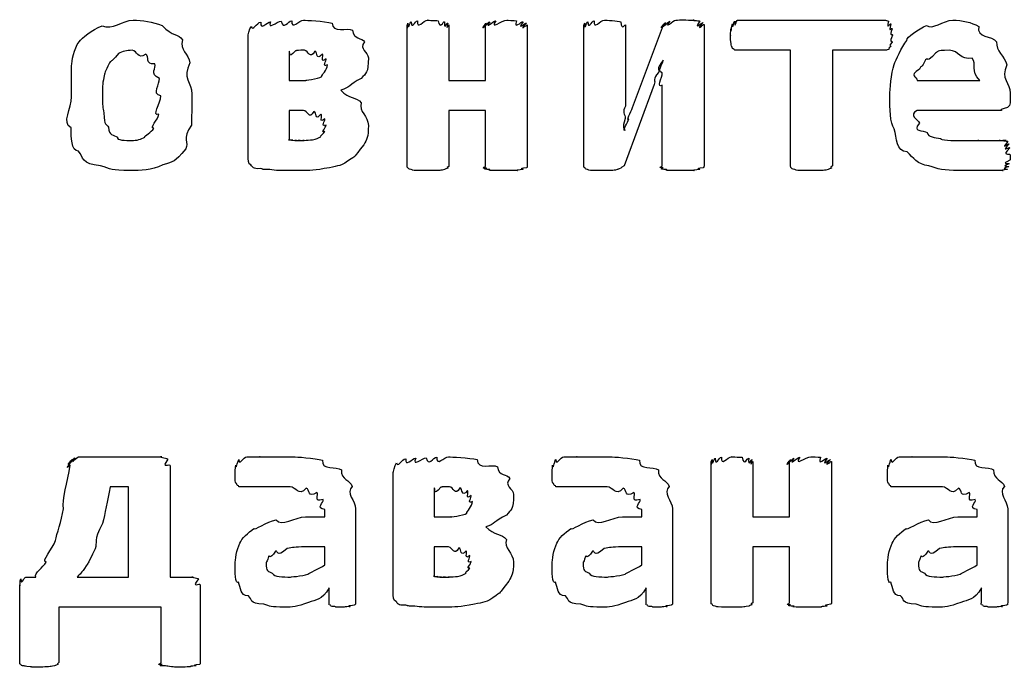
# Model space of a CAD drawing. Header units: millimetres. Extents: x 25 to 190, y 204 to 253.
# Drawn here: x 132.48 to 144.09, y 229.16 to 236.75 of the extents above; entities that cross this region are included whole.
import ezdxf

# ---------------------------------------------------------------- set-up
doc = ezdxf.new("R2010")
doc.units = ezdxf.units.MM
doc.layers.get('0').update_dxf_attribs({"linetype": 'CONTINUOUS'})

msp = doc.modelspace()

# ---------------------------------------------------------------- linework, layer by layer
at = {"color": 0}
for p, q in [((137.018, 235.041), (137.018, 236.694)), ((137.509, 236.694), (137.509, 236.044)), ((137.939, 236.044), (137.939, 236.694)), ((138.429, 236.694), (138.429, 235.041)), ((139.091, 235.041), (139.091, 236.694)), ((139.581, 236.694), (139.581, 235.741)), ((139.664, 235.724), (140.028, 236.694)), ((140.502, 236.7), (140.502, 235.041)), ((140.895, 236.75), (142.631, 236.75)), ((135.154, 235.168), (135.154, 236.568)), ((142.714, 236.573), (142.714, 236.573)), ((135.634, 236.386), (135.634, 236.044)), ((141.518, 236.397), (140.889, 236.397)), ((141.518, 235.041), (141.518, 236.397)), ((142.637, 236.397), (142.008, 236.397)), ((142.008, 236.397), (142.008, 235.041)), ((136.085, 236.226), (136.085, 236.226)), ((135.634, 236.044), (135.832, 236.044)), ((137.509, 236.044), (137.939, 236.044)), ((139.918, 235.995), (139.565, 235.041)), ((140.012, 235.041), (140.012, 235.989)), ((143.002, 236.044), (143.735, 236.044)), ((134.13, 235.862), (134.13, 235.862)), ((134.494, 235.884), (134.494, 235.884)), ((144.093, 235.895), (144.093, 235.835)), ((135.804, 235.692), (135.634, 235.692)), ((135.634, 235.692), (135.634, 235.35)), ((137.939, 235.692), (137.509, 235.692)), ((137.509, 235.692), (137.509, 235.035)), ((137.939, 235.035), (137.939, 235.692)), ((143.988, 235.692), (143.002, 235.692)), ((136.069, 235.52), (136.069, 235.52)), ((136.565, 235.515), (136.565, 235.515)), ((133.165, 231.626), (134.141, 231.626)), ((140.585, 229.917), (140.585, 231.571)), ((141.075, 231.571), (141.075, 230.921)), ((141.505, 230.921), (141.505, 231.571)), ((141.996, 231.571), (141.996, 229.917)), ((134.24, 231.521), (134.24, 230.215)), ((136.856, 230.044), (136.856, 231.444)), ((133.75, 231.273), (133.535, 231.273)), ((133.75, 230.215), (133.75, 231.273)), ((137.335, 231.262), (137.335, 230.921)), ((137.787, 231.103), (137.787, 231.103)), ((136.055, 230.921), (136.055, 231.009)), ((136.414, 231.014), (136.414, 229.917)), ((139.773, 230.921), (139.773, 231.009)), ((140.131, 231.014), (140.131, 229.917)), ((143.706, 230.921), (143.706, 231.009)), ((144.064, 231.014), (144.064, 229.917)), ((135.829, 230.921), (136.055, 230.921)), ((137.335, 230.921), (137.534, 230.921)), ((139.547, 230.921), (139.773, 230.921)), ((141.075, 230.921), (141.505, 230.921)), ((143.48, 230.921), (143.706, 230.921)), ((136.055, 230.568), (135.818, 230.568)), ((136.055, 230.358), (136.055, 230.568)), ((137.506, 230.568), (137.335, 230.568)), ((137.335, 230.568), (137.335, 230.226)), ((139.773, 230.568), (139.536, 230.568)), ((139.773, 230.358), (139.773, 230.568)), ((141.505, 230.568), (141.075, 230.568)), ((141.075, 230.568), (141.075, 229.912)), ((141.505, 229.912), (141.505, 230.568)), ((143.706, 230.568), (143.469, 230.568)), ((143.706, 230.358), (143.706, 230.568)), ((137.771, 230.397), (137.771, 230.397)), ((138.267, 230.391), (138.267, 230.391)), ((132.548, 230.215), (132.664, 230.215)), ((133.149, 230.215), (133.75, 230.215)), ((134.24, 230.215), (134.51, 230.215)), ((132.476, 229.217), (132.476, 230.122)), ((134.593, 230.122), (134.593, 229.217)), ((136.105, 229.917), (136.105, 230.088)), ((139.823, 229.917), (139.823, 230.088)), ((143.756, 229.917), (143.756, 230.088)), ((134.136, 229.862), (132.934, 229.862)), ((132.934, 229.862), (132.934, 229.212)), ((134.136, 229.212), (134.136, 229.862))]:
    msp.add_line(p, q, dxfattribs=at)
for points in [[(140.171, 236.75), (140.189, 236.752), (140.232, 236.755), (140.276, 236.755)], [(140.276, 236.755), (140.277, 236.752), (140.356, 236.752), (140.386, 236.75)], [(133.171, 236.496), (133.204, 236.543), (133.322, 236.639), (133.441, 236.684)], [(133.441, 236.684), (133.56, 236.631), (133.683, 236.75), (133.805, 236.75)], [(133.805, 236.75), (133.912, 236.75), (134.032, 236.729), (134.147, 236.689)], [(134.147, 236.689), (134.262, 236.554), (134.342, 236.595), (134.384, 236.518)], [(135.154, 236.568), (135.154, 236.558), (135.166, 236.652), (135.193, 236.678)], [(135.193, 236.678), (135.205, 236.613), (135.254, 236.723), (135.303, 236.728)], [(135.303, 236.728), (135.289, 236.62), (135.377, 236.733), (135.418, 236.733)], [(135.418, 236.733), (135.37, 236.624), (135.498, 236.739), (135.54, 236.739)], [(135.54, 236.739), (135.569, 236.629), (135.622, 236.744), (135.666, 236.744)], [(135.666, 236.744), (135.657, 236.631), (135.756, 236.75), (135.804, 236.75)], [(135.804, 236.75), (135.833, 236.75), (136.044, 236.739), (136.14, 236.717)], [(136.14, 236.717), (136.142, 236.591), (136.314, 236.67), (136.378, 236.634)], [(137.018, 236.694), (137.018, 236.602), (137.021, 236.708), (137.029, 236.717)], [(137.029, 236.717), (137.032, 236.618), (137.049, 236.729), (137.068, 236.733)], [(137.068, 236.733), (137.069, 236.629), (137.109, 236.744), (137.14, 236.744)], [(137.14, 236.744), (137.131, 236.631), (137.213, 236.75), (137.261, 236.75)], [(137.261, 236.75), (137.231, 236.75), (137.352, 236.747), (137.382, 236.744)], [(137.382, 236.744), (137.411, 236.629), (137.44, 236.74), (137.459, 236.733)], [(137.459, 236.733), (137.448, 236.618), (137.489, 236.723), (137.498, 236.717)], [(137.498, 236.717), (137.462, 236.606), (137.509, 236.706), (137.509, 236.694)], [(137.939, 236.694), (137.867, 236.606), (137.942, 236.712), (137.95, 236.717)], [(137.95, 236.717), (137.881, 236.618), (137.969, 236.729), (137.988, 236.733)], [(137.988, 236.733), (137.918, 236.629), (138.03, 236.744), (138.06, 236.744)], [(138.06, 236.744), (137.98, 236.631), (138.135, 236.75), (138.187, 236.75)], [(138.187, 236.75), (138.198, 236.75), (138.272, 236.747), (138.303, 236.744)], [(138.303, 236.744), (138.26, 236.629), (138.361, 236.74), (138.38, 236.733)], [(138.38, 236.733), (138.297, 236.618), (138.41, 236.723), (138.418, 236.717)], [(138.418, 236.717), (138.311, 236.602), (138.429, 236.702), (138.429, 236.694)], [(139.091, 236.694), (139.091, 236.602), (139.094, 236.708), (139.102, 236.717)], [(139.102, 236.717), (139.105, 236.618), (139.121, 236.729), (139.14, 236.733)], [(139.14, 236.733), (139.142, 236.629), (139.182, 236.744), (139.212, 236.744)], [(139.212, 236.744), (139.204, 236.631), (139.285, 236.75), (139.333, 236.75)], [(139.333, 236.75), (139.347, 236.75), (139.493, 236.744), (139.526, 236.733)], [(139.526, 236.733), (139.535, 236.613), (139.581, 236.712), (139.581, 236.694)], [(140.028, 236.694), (139.954, 236.606), (140.039, 236.714), (140.05, 236.722)], [(140.05, 236.722), (139.98, 236.62), (140.08, 236.735), (140.1, 236.739)], [(140.1, 236.739), (140.02, 236.631), (140.145, 236.75), (140.171, 236.75)], [(140.386, 236.75), (140.337, 236.75), (140.437, 236.746), (140.452, 236.739)], [(140.452, 236.739), (140.37, 236.62), (140.483, 236.729), (140.491, 236.722)], [(140.491, 236.722), (140.384, 236.606), (140.502, 236.707), (140.502, 236.7)], [(140.812, 236.573), (140.812, 236.543), (140.813, 236.629), (140.818, 236.65)], [(140.818, 236.65), (140.819, 236.587), (140.826, 236.691), (140.834, 236.706)], [(140.834, 236.706), (140.834, 236.618), (140.851, 236.73), (140.862, 236.739)], [(140.862, 236.739), (140.856, 236.631), (140.884, 236.75), (140.895, 236.75)], [(142.631, 236.75), (142.623, 236.75), (142.653, 236.746), (142.664, 236.739)], [(142.664, 236.739), (142.645, 236.618), (142.683, 236.72), (142.692, 236.706)], [(142.692, 236.706), (142.66, 236.587), (142.704, 236.673), (142.708, 236.65)], [(142.708, 236.65), (142.667, 236.543), (142.714, 236.602), (142.714, 236.573)], [(142.881, 236.513), (142.876, 236.551), (143.02, 236.648), (143.112, 236.689)], [(143.112, 236.689), (143.178, 236.631), (143.306, 236.75), (143.421, 236.75)], [(143.421, 236.75), (143.527, 236.75), (143.638, 236.725), (143.724, 236.678)], [(143.724, 236.678), (143.696, 236.54), (143.878, 236.573), (143.933, 236.496)], [(136.378, 236.634), (136.388, 236.518), (136.49, 236.551), (136.521, 236.496)], [(140.818, 236.496), (140.812, 236.485), (140.812, 236.543), (140.812, 236.573)], [(142.714, 236.573), (142.667, 236.481), (142.711, 236.513), (142.708, 236.491)], [(133.083, 236.215), (133.083, 236.267), (133.112, 236.419), (133.171, 236.496)], [(134.384, 236.518), (134.346, 236.404), (134.457, 236.354), (134.472, 236.248)], [(136.521, 236.496), (136.446, 236.408), (136.565, 236.378), (136.565, 236.309)], [(140.829, 236.441), (140.819, 236.441), (140.82, 236.474), (140.818, 236.496)], [(140.856, 236.408), (140.83, 236.411), (140.836, 236.426), (140.829, 236.441)], [(140.889, 236.397), (140.852, 236.397), (140.867, 236.4), (140.856, 236.408)], [(142.67, 236.408), (142.627, 236.397), (142.647, 236.397), (142.637, 236.397)], [(142.692, 236.441), (142.649, 236.411), (142.681, 236.415), (142.67, 236.408)], [(142.708, 236.491), (142.66, 236.441), (142.699, 236.455), (142.692, 236.441)], [(142.732, 236.232), (142.751, 236.279), (142.817, 236.436), (142.881, 236.513)], [(143.933, 236.496), (143.924, 236.386), (144.029, 236.328), (144.055, 236.226)], [(133.634, 236.358), (133.526, 236.227), (133.558, 236.295), (133.529, 236.248)], [(133.794, 236.397), (133.729, 236.397), (133.678, 236.383), (133.634, 236.358)], [(133.954, 236.353), (133.854, 236.279), (133.856, 236.397), (133.794, 236.397)], [(134.058, 236.237), (133.943, 236.223), (133.998, 236.327), (133.954, 236.353)], [(135.71, 236.391), (135.613, 236.276), (135.655, 236.389), (135.634, 236.386)], [(135.815, 236.397), (135.675, 236.397), (135.744, 236.394), (135.71, 236.391)], [(135.937, 236.386), (135.877, 236.279), (135.862, 236.397), (135.815, 236.397)], [(136.025, 236.353), (135.948, 236.265), (135.973, 236.378), (135.937, 236.386)], [(136.069, 236.298), (135.992, 236.234), (136.047, 236.338), (136.025, 236.353)], [(136.085, 236.226), (136.01, 236.19), (136.08, 236.276), (136.069, 236.298)], [(136.565, 236.309), (136.565, 236.124), (136.537, 236.133), (136.482, 236.066)], [(143.217, 236.364), (143.112, 236.238), (143.134, 236.32), (143.101, 236.287)], [(143.377, 236.397), (143.203, 236.397), (143.264, 236.386), (143.217, 236.364)], [(143.647, 236.303), (143.5, 236.279), (143.498, 236.397), (143.377, 236.397)], [(143.735, 236.044), (143.622, 236.154), (143.709, 236.24), (143.647, 236.303)], [(133.083, 235.851), (133.083, 235.93), (133.083, 236.105), (133.083, 236.215)], [(133.529, 236.248), (133.469, 236.133), (133.477, 236.143), (133.463, 236.077)], [(134.113, 236.066), (133.993, 236.124), (134.083, 236.189), (134.058, 236.237)], [(134.472, 236.248), (134.375, 236.073), (134.494, 236.019), (134.494, 235.884)], [(136.019, 236.088), (136.01, 236.106), (136.085, 236.167), (136.085, 236.226)], [(140.022, 236.281), (139.929, 236.154), (139.985, 236.185), (139.967, 236.138)], [(140.012, 236.133), (139.943, 236.154), (140.018, 236.233), (140.022, 236.281)], [(142.682, 235.862), (142.682, 235.941), (142.699, 236.121), (142.732, 236.232)], [(143.03, 236.177), (142.894, 236.091), (143.002, 236.091), (143.002, 236.044)], [(143.101, 236.287), (143.049, 236.177), (143.047, 236.221), (143.03, 236.177)], [(144.055, 236.226), (143.975, 236.062), (144.093, 236.013), (144.093, 235.895)], [(133.463, 236.077), (133.442, 236.003), (133.446, 235.946), (133.446, 235.873)], [(134.13, 235.862), (134.016, 235.879), (134.124, 236.003), (134.113, 236.066)], [(135.832, 236.044), (135.804, 236.044), (135.975, 236.058), (136.019, 236.088)], [(136.482, 236.066), (136.336, 235.996), (136.346, 235.957), (136.24, 235.928)], [(139.967, 236.138), (139.896, 236.058), (139.936, 236.041), (139.918, 235.995)], [(140.012, 235.989), (139.94, 235.937), (140.012, 236.084), (140.012, 236.133)], [(133.077, 235.487), (132.964, 235.544), (133.083, 235.715), (133.083, 235.851)], [(133.446, 235.873), (133.442, 235.738), (133.452, 235.73), (133.463, 235.664)], [(134.108, 235.647), (134.016, 235.61), (134.13, 235.785), (134.13, 235.862)], [(134.494, 235.884), (134.494, 235.687), (134.491, 235.631), (134.488, 235.52)], [(136.24, 235.928), (136.336, 235.824), (136.427, 235.853), (136.482, 235.78)], [(142.732, 235.476), (142.682, 235.54), (142.682, 235.715), (142.682, 235.862)], [(144.093, 235.835), (144.093, 235.736), (144.082, 235.747), (144.06, 235.724)], [(136.482, 235.78), (136.446, 235.68), (136.565, 235.621), (136.565, 235.515)], [(139.581, 235.741), (139.535, 235.676), (139.579, 235.645), (139.576, 235.598)], [(139.62, 235.592), (139.576, 235.551), (139.649, 235.68), (139.664, 235.724)], [(144.06, 235.724), (143.931, 235.692), (144.013, 235.692), (143.988, 235.692)], [(133.463, 235.664), (133.464, 235.493), (133.492, 235.544), (133.518, 235.493)], [(134.047, 235.482), (133.99, 235.482), (134.097, 235.584), (134.108, 235.647)], [(135.926, 235.68), (135.871, 235.573), (135.851, 235.692), (135.804, 235.692)], [(136.008, 235.647), (135.937, 235.559), (135.959, 235.672), (135.926, 235.68)], [(136.052, 235.592), (135.981, 235.529), (136.03, 235.632), (136.008, 235.647)], [(139.576, 235.598), (139.532, 235.463), (139.573, 235.501), (139.571, 235.454)], [(143.002, 235.692), (142.894, 235.636), (143.01, 235.587), (143.03, 235.543)], [(133.165, 235.212), (133.078, 235.213), (133.077, 235.38), (133.077, 235.487)], [(133.518, 235.493), (133.515, 235.394), (133.579, 235.406), (133.623, 235.377)], [(133.943, 235.377), (133.934, 235.39), (134.021, 235.438), (134.047, 235.482)], [(134.488, 235.52), (134.372, 235.353), (134.466, 235.319), (134.422, 235.239)], [(136.069, 235.52), (135.999, 235.489), (136.063, 235.573), (136.052, 235.592)], [(136.052, 235.443), (135.999, 235.429), (136.069, 235.49), (136.069, 235.52)], [(136.565, 235.515), (136.565, 235.372), (136.546, 235.355), (136.51, 235.289)], [(139.571, 235.454), (139.546, 235.463), (139.605, 235.548), (139.62, 235.592)], [(143.03, 235.543), (142.931, 235.434), (143.076, 235.465), (143.118, 235.432)], [(133.623, 235.377), (133.604, 235.339), (133.722, 235.339), (133.788, 235.339)], [(133.788, 235.339), (133.846, 235.339), (133.899, 235.351), (133.943, 235.377)], [(135.926, 235.35), (135.937, 235.353), (135.986, 235.368), (136.008, 235.383)], [(136.008, 235.383), (135.981, 235.385), (136.044, 235.421), (136.052, 235.443)], [(142.886, 235.206), (142.751, 235.206), (142.767, 235.369), (142.732, 235.476)], [(143.118, 235.432), (143.13, 235.372), (143.211, 235.379), (143.278, 235.361)], [(143.278, 235.361), (143.262, 235.339), (143.424, 235.339), (143.52, 235.339)], [(135.634, 235.35), (135.606, 235.345), (135.662, 235.347), (135.678, 235.344)], [(135.678, 235.344), (135.635, 235.341), (135.707, 235.341), (135.722, 235.339)], [(135.722, 235.339), (135.664, 235.339), (135.751, 235.339), (135.766, 235.339)], [(135.766, 235.339), (135.694, 235.339), (135.795, 235.339), (135.81, 235.339)], [(135.81, 235.339), (135.752, 235.339), (135.892, 235.341), (135.926, 235.35)], [(136.51, 235.289), (136.378, 235.121), (136.427, 235.168), (136.361, 235.124)], [(143.52, 235.339), (143.553, 235.339), (143.665, 235.339), (143.724, 235.339)], [(143.724, 235.339), (143.67, 235.339), (143.831, 235.339), (143.873, 235.339)], [(143.873, 235.339), (143.873, 235.339), (143.951, 235.339), (143.977, 235.339)], [(143.977, 235.339), (143.928, 235.339), (144.029, 235.339), (144.044, 235.339)], [(144.044, 235.339), (143.953, 235.339), (144.061, 235.335), (144.066, 235.327)], [(144.066, 235.327), (143.964, 235.209), (144.078, 235.314), (144.082, 235.3)], [(144.082, 235.3), (143.972, 235.184), (144.088, 235.272), (144.088, 235.251)], [(144.088, 235.251), (143.975, 235.14), (144.093, 235.201), (144.093, 235.168)], [(133.424, 235.041), (133.196, 235.063), (133.223, 235.137), (133.165, 235.212)], [(134.422, 235.239), (134.284, 235.074), (134.287, 235.096), (134.152, 235.052)], [(135.187, 235.052), (135.154, 235.055), (135.154, 235.115), (135.154, 235.168)], [(143.14, 235.041), (143.004, 235.059), (142.955, 235.132), (142.886, 235.206)], [(144.093, 235.168), (144.093, 235.085), (144.09, 235.125), (144.088, 235.107)], [(133.772, 234.986), (133.546, 234.986), (133.542, 235.004), (133.424, 235.041)], [(134.152, 235.052), (134.016, 234.986), (133.893, 234.986), (133.772, 234.986)], [(135.303, 235.008), (135.201, 235.004), (135.212, 235.026), (135.187, 235.052)], [(136.107, 235.019), (135.926, 234.986), (135.89, 234.986), (135.755, 234.986)], [(136.361, 235.124), (136.245, 235.033), (136.209, 235.044), (136.107, 235.019)], [(137.029, 235.019), (137.018, 235.015), (137.018, 235.033), (137.018, 235.041)], [(137.068, 234.997), (137.032, 235), (137.036, 235.011), (137.029, 235.019)], [(137.498, 235.013), (137.448, 235), (137.477, 235.004), (137.459, 234.997)], [(137.509, 235.035), (137.462, 235.011), (137.505, 235.02), (137.498, 235.013)], [(137.95, 235.013), (137.867, 235.011), (137.939, 235.027), (137.939, 235.035)], [(137.988, 234.997), (137.881, 235), (137.957, 235.009), (137.95, 235.013)], [(138.418, 235.019), (138.297, 235), (138.398, 235.004), (138.38, 234.997)], [(138.429, 235.041), (138.429, 235.015), (138.425, 235.026), (138.418, 235.019)], [(139.102, 235.019), (139.091, 235.015), (139.091, 235.033), (139.091, 235.041)], [(139.135, 234.997), (139.105, 235), (139.109, 235.011), (139.102, 235.019)], [(139.526, 235.013), (139.488, 234.997), (139.5, 235), (139.482, 234.997)], [(139.565, 235.041), (139.51, 235.011), (139.537, 235.02), (139.526, 235.013)], [(140.022, 235.019), (139.94, 235.015), (140.012, 235.033), (140.012, 235.041)], [(140.061, 234.997), (139.954, 235), (140.029, 235.011), (140.022, 235.019)], [(140.491, 235.019), (140.37, 235), (140.47, 235.004), (140.452, 234.997)], [(140.502, 235.041), (140.502, 235.015), (140.498, 235.026), (140.491, 235.019)], [(141.529, 235.013), (141.518, 235.011), (141.518, 235.03), (141.518, 235.041)], [(141.567, 234.997), (141.531, 235), (141.536, 235.009), (141.529, 235.013)], [(141.997, 235.013), (141.948, 235), (141.976, 235.004), (141.958, 234.997)], [(142.008, 235.041), (141.961, 235.011), (142.004, 235.02), (141.997, 235.013)], [(143.487, 234.986), (143.322, 234.986), (143.239, 235.004), (143.14, 235.041)], [(144.077, 235.03), (143.961, 235.004), (144.067, 235.008), (144.06, 234.997)], [(144.082, 235.063), (143.968, 235.026), (144.079, 235.041), (144.077, 235.03)], [(144.088, 235.107), (143.972, 235.052), (144.085, 235.077), (144.082, 235.063)], [(135.407, 234.997), (135.289, 234.997), (135.339, 235.004), (135.303, 235.008)], [(135.518, 234.986), (135.476, 234.988), (135.443, 234.993), (135.407, 234.997)], [(135.634, 234.986), (135.553, 234.986), (135.558, 234.986), (135.518, 234.986)], [(135.755, 234.986), (135.631, 234.986), (135.673, 234.986), (135.634, 234.986)], [(137.14, 234.986), (137.069, 234.988), (137.086, 234.993), (137.068, 234.997)], [(137.261, 234.986), (137.131, 234.986), (137.173, 234.986), (137.14, 234.986)], [(137.382, 234.986), (137.349, 234.986), (137.312, 234.986), (137.261, 234.986)], [(137.459, 234.997), (137.411, 234.988), (137.415, 234.988), (137.382, 234.986)], [(138.06, 234.986), (137.918, 234.988), (138.006, 234.993), (137.988, 234.997)], [(138.187, 234.986), (138.099, 234.986), (138.093, 234.986), (138.06, 234.986)], [(138.303, 234.986), (138.198, 234.986), (138.234, 234.986), (138.187, 234.986)], [(138.38, 234.997), (138.26, 234.988), (138.336, 234.988), (138.303, 234.986)], [(139.207, 234.986), (139.138, 234.988), (139.153, 234.993), (139.135, 234.997)], [(139.317, 234.986), (139.197, 234.986), (139.236, 234.986), (139.207, 234.986)], [(139.416, 234.986), (139.281, 234.986), (139.357, 234.986), (139.317, 234.986)], [(139.482, 234.997), (139.451, 234.988), (139.441, 234.988), (139.416, 234.986)], [(140.138, 234.986), (139.995, 234.988), (140.083, 234.993), (140.061, 234.997)], [(140.26, 234.986), (140.174, 234.986), (140.171, 234.986), (140.138, 234.986)], [(140.375, 234.986), (140.27, 234.986), (140.306, 234.986), (140.26, 234.986)], [(140.452, 234.997), (140.333, 234.988), (140.408, 234.988), (140.375, 234.986)], [(141.639, 234.986), (141.569, 234.988), (141.585, 234.993), (141.567, 234.997)], [(141.76, 234.986), (141.631, 234.986), (141.672, 234.986), (141.639, 234.986)], [(141.882, 234.986), (141.848, 234.986), (141.811, 234.986), (141.76, 234.986)], [(141.958, 234.997), (141.911, 234.988), (141.914, 234.988), (141.882, 234.986)], [(143.702, 234.986), (143.531, 234.986), (143.564, 234.986), (143.487, 234.986)], [(143.878, 234.986), (143.78, 234.986), (143.768, 234.986), (143.702, 234.986)], [(144.005, 234.986), (143.884, 234.986), (143.929, 234.986), (143.878, 234.986)], [(144.06, 234.997), (143.95, 234.986), (144.038, 234.986), (144.005, 234.986)], [(132.989, 231.014), (132.964, 231.126), (133.044, 231.328), (133.066, 231.527)], [(133.066, 231.527), (132.99, 231.457), (133.073, 231.555), (133.077, 231.565)], [(133.077, 231.565), (132.997, 231.483), (133.085, 231.59), (133.094, 231.599)], [(133.094, 231.599), (133.017, 231.497), (133.116, 231.611), (133.127, 231.615)], [(133.127, 231.615), (133.038, 231.508), (133.15, 231.626), (133.165, 231.626)], [(134.141, 231.626), (134.086, 231.626), (134.193, 231.617), (134.213, 231.599)], [(134.213, 231.599), (134.122, 231.474), (134.24, 231.557), (134.24, 231.521)], [(135.002, 231.428), (135.002, 231.419), (135.004, 231.505), (135.008, 231.527)], [(135.008, 231.527), (135.013, 231.463), (135.027, 231.571), (135.047, 231.593)], [(135.047, 231.593), (135.049, 231.508), (135.096, 231.626), (135.14, 231.626)], [(135.14, 231.626), (135.137, 231.626), (135.235, 231.626), (135.295, 231.626)], [(135.295, 231.626), (135.256, 231.626), (135.416, 231.626), (135.482, 231.626)], [(135.482, 231.626), (135.509, 231.626), (135.621, 231.626), (135.691, 231.626)], [(135.691, 231.626), (135.71, 231.626), (135.935, 231.612), (136.028, 231.588)], [(136.028, 231.588), (136.012, 231.457), (136.193, 231.523), (136.248, 231.472)], [(136.856, 231.444), (136.856, 231.435), (136.868, 231.528), (136.894, 231.555)], [(136.894, 231.555), (136.907, 231.49), (136.956, 231.6), (137.004, 231.604)], [(137.004, 231.604), (136.991, 231.497), (137.079, 231.61), (137.12, 231.61)], [(137.12, 231.61), (137.072, 231.501), (137.2, 231.615), (137.241, 231.615)], [(137.241, 231.615), (137.27, 231.505), (137.324, 231.621), (137.368, 231.621)], [(137.368, 231.621), (137.359, 231.508), (137.458, 231.626), (137.506, 231.626)], [(137.506, 231.626), (137.535, 231.626), (137.746, 231.615), (137.842, 231.593)], [(137.842, 231.593), (137.844, 231.468), (138.016, 231.546), (138.079, 231.51)], [(138.72, 231.428), (138.72, 231.419), (138.722, 231.505), (138.726, 231.527)], [(138.726, 231.527), (138.731, 231.463), (138.745, 231.571), (138.764, 231.593)], [(138.764, 231.593), (138.767, 231.508), (138.814, 231.626), (138.858, 231.626)], [(138.858, 231.626), (138.855, 231.626), (138.953, 231.626), (139.012, 231.626)], [(139.012, 231.626), (138.974, 231.626), (139.134, 231.626), (139.2, 231.626)], [(139.2, 231.626), (139.227, 231.626), (139.339, 231.626), (139.409, 231.626)], [(139.409, 231.626), (139.428, 231.626), (139.653, 231.612), (139.746, 231.588)], [(139.746, 231.588), (139.73, 231.457), (139.911, 231.523), (139.966, 231.472)], [(140.585, 231.571), (140.585, 231.479), (140.588, 231.585), (140.596, 231.593)], [(140.596, 231.593), (140.599, 231.494), (140.615, 231.606), (140.634, 231.61)], [(140.634, 231.61), (140.636, 231.505), (140.676, 231.621), (140.706, 231.621)], [(140.706, 231.621), (140.698, 231.508), (140.779, 231.626), (140.827, 231.626)], [(140.827, 231.626), (140.797, 231.626), (140.918, 231.623), (140.948, 231.621)], [(140.948, 231.621), (140.977, 231.505), (141.006, 231.617), (141.026, 231.61)], [(141.026, 231.61), (141.015, 231.494), (141.056, 231.6), (141.064, 231.593)], [(141.064, 231.593), (141.029, 231.483), (141.075, 231.582), (141.075, 231.571)], [(141.505, 231.571), (141.434, 231.483), (141.508, 231.589), (141.516, 231.593)], [(141.516, 231.593), (141.447, 231.494), (141.536, 231.606), (141.555, 231.61)], [(141.555, 231.61), (141.485, 231.505), (141.596, 231.621), (141.627, 231.621)], [(141.627, 231.621), (141.546, 231.508), (141.701, 231.626), (141.753, 231.626)], [(141.753, 231.626), (141.764, 231.626), (141.839, 231.623), (141.869, 231.621)], [(141.869, 231.621), (141.826, 231.505), (141.927, 231.617), (141.946, 231.61)], [(141.946, 231.61), (141.864, 231.494), (141.976, 231.6), (141.985, 231.593)], [(141.985, 231.593), (141.877, 231.479), (141.996, 231.578), (141.996, 231.571)], [(142.653, 231.428), (142.653, 231.419), (142.655, 231.505), (142.659, 231.527)], [(142.659, 231.527), (142.664, 231.463), (142.678, 231.571), (142.697, 231.593)], [(142.697, 231.593), (142.7, 231.508), (142.747, 231.626), (142.791, 231.626)], [(142.791, 231.626), (142.788, 231.626), (142.886, 231.626), (142.945, 231.626)], [(142.945, 231.626), (142.907, 231.626), (143.067, 231.626), (143.133, 231.626)], [(143.133, 231.626), (143.16, 231.626), (143.272, 231.626), (143.342, 231.626)], [(143.342, 231.626), (143.361, 231.626), (143.586, 231.612), (143.678, 231.588)], [(143.678, 231.588), (143.663, 231.457), (143.844, 231.523), (143.899, 231.472)], [(135.002, 231.362), (135.002, 231.353), (135.002, 231.406), (135.002, 231.428)], [(136.248, 231.472), (136.244, 231.353), (136.349, 231.356), (136.375, 231.279)], [(138.079, 231.51), (138.091, 231.395), (138.193, 231.428), (138.223, 231.372)], [(138.72, 231.362), (138.72, 231.353), (138.72, 231.406), (138.72, 231.428)], [(139.966, 231.472), (139.962, 231.353), (140.067, 231.356), (140.093, 231.279)], [(142.653, 231.362), (142.653, 231.353), (142.653, 231.406), (142.653, 231.428)], [(143.899, 231.472), (143.895, 231.353), (144, 231.356), (144.026, 231.279)], [(135.019, 231.312), (135.005, 231.313), (135.005, 231.342), (135.002, 231.362)], [(135.041, 231.284), (135.02, 231.287), (135.026, 231.301), (135.019, 231.312)], [(138.223, 231.372), (138.148, 231.284), (138.267, 231.254), (138.267, 231.185)], [(138.737, 231.312), (138.723, 231.313), (138.723, 231.342), (138.72, 231.362)], [(138.759, 231.284), (138.738, 231.287), (138.744, 231.301), (138.737, 231.312)], [(142.67, 231.312), (142.656, 231.313), (142.656, 231.342), (142.653, 231.362)], [(142.692, 231.284), (142.671, 231.287), (142.677, 231.301), (142.67, 231.312)], [(133.535, 231.273), (133.505, 231.104), (133.475, 230.96), (133.446, 230.843)], [(135.068, 231.273), (135.035, 231.273), (135.048, 231.276), (135.041, 231.284)], [(135.14, 231.273), (135.06, 231.273), (135.082, 231.273), (135.068, 231.273)], [(135.261, 231.273), (135.126, 231.273), (135.173, 231.273), (135.14, 231.273)], [(135.427, 231.273), (135.34, 231.273), (135.308, 231.273), (135.261, 231.273)], [(135.647, 231.273), (135.468, 231.273), (135.493, 231.273), (135.427, 231.273)], [(135.835, 231.257), (135.741, 231.155), (135.72, 231.273), (135.647, 231.273)], [(135.961, 231.207), (135.843, 231.133), (135.886, 231.246), (135.835, 231.257)], [(136.033, 231.124), (135.909, 231.089), (135.994, 231.185), (135.961, 231.207)], [(136.375, 231.279), (136.295, 231.199), (136.414, 231.114), (136.414, 231.014)], [(137.413, 231.268), (137.315, 231.152), (137.357, 231.265), (137.335, 231.262)], [(137.517, 231.273), (137.377, 231.273), (137.445, 231.271), (137.413, 231.268)], [(137.638, 231.262), (137.579, 231.155), (137.564, 231.273), (137.517, 231.273)], [(137.727, 231.229), (137.65, 231.141), (137.674, 231.254), (137.638, 231.262)], [(137.771, 231.174), (137.694, 231.111), (137.749, 231.214), (137.727, 231.229)], [(138.267, 231.185), (138.267, 231.001), (138.239, 231.009), (138.184, 230.943)], [(138.786, 231.273), (138.753, 231.273), (138.766, 231.276), (138.759, 231.284)], [(138.858, 231.273), (138.778, 231.273), (138.8, 231.273), (138.786, 231.273)], [(138.979, 231.273), (138.844, 231.273), (138.891, 231.273), (138.858, 231.273)], [(139.145, 231.273), (139.058, 231.273), (139.026, 231.273), (138.979, 231.273)], [(139.365, 231.273), (139.186, 231.273), (139.211, 231.273), (139.145, 231.273)], [(139.553, 231.257), (139.459, 231.155), (139.438, 231.273), (139.365, 231.273)], [(139.679, 231.207), (139.561, 231.133), (139.604, 231.246), (139.553, 231.257)], [(139.751, 231.124), (139.627, 231.089), (139.712, 231.185), (139.679, 231.207)], [(140.093, 231.279), (140.013, 231.199), (140.131, 231.114), (140.131, 231.014)], [(142.719, 231.273), (142.686, 231.273), (142.699, 231.276), (142.692, 231.284)], [(142.791, 231.273), (142.711, 231.273), (142.733, 231.273), (142.719, 231.273)], [(142.912, 231.273), (142.777, 231.273), (142.824, 231.273), (142.791, 231.273)], [(143.077, 231.273), (142.991, 231.273), (142.959, 231.273), (142.912, 231.273)], [(143.298, 231.273), (143.119, 231.273), (143.144, 231.273), (143.077, 231.273)], [(143.485, 231.257), (143.392, 231.155), (143.371, 231.273), (143.298, 231.273)], [(143.612, 231.207), (143.494, 231.133), (143.536, 231.246), (143.485, 231.257)], [(143.684, 231.124), (143.56, 231.089), (143.645, 231.185), (143.612, 231.207)], [(144.026, 231.279), (143.946, 231.199), (144.064, 231.114), (144.064, 231.014)], [(136.055, 231.009), (135.939, 231.023), (136.047, 231.092), (136.033, 231.124)], [(137.787, 231.103), (137.711, 231.067), (137.782, 231.152), (137.771, 231.174)], [(137.721, 230.965), (137.711, 230.983), (137.787, 231.043), (137.787, 231.103)], [(139.773, 231.009), (139.657, 231.023), (139.765, 231.092), (139.751, 231.124)], [(143.706, 231.009), (143.59, 231.023), (143.698, 231.092), (143.684, 231.124)], [(132.895, 230.645), (132.909, 230.722), (132.963, 230.871), (132.989, 231.014)], [(137.534, 230.921), (137.506, 230.921), (137.677, 230.934), (137.721, 230.965)], [(133.446, 230.843), (133.332, 230.634), (133.391, 230.626), (133.358, 230.546)], [(135.223, 230.783), (135.219, 230.758), (135.378, 230.866), (135.482, 230.887)], [(135.482, 230.887), (135.543, 230.802), (135.7, 230.921), (135.829, 230.921)], [(138.184, 230.943), (138.038, 230.872), (138.048, 230.834), (137.942, 230.805)], [(138.941, 230.783), (138.937, 230.758), (139.096, 230.866), (139.2, 230.887)], [(139.2, 230.887), (139.26, 230.802), (139.417, 230.921), (139.547, 230.921)], [(142.874, 230.783), (142.869, 230.758), (143.03, 230.866), (143.133, 230.887)], [(143.133, 230.887), (143.193, 230.802), (143.351, 230.921), (143.48, 230.921)], [(135.057, 230.612), (135.079, 230.667), (135.152, 230.739), (135.223, 230.783)], [(137.942, 230.805), (138.038, 230.7), (138.129, 230.729), (138.184, 230.656)], [(138.775, 230.612), (138.797, 230.667), (138.87, 230.739), (138.941, 230.783)], [(142.708, 230.612), (142.73, 230.667), (142.803, 230.739), (142.874, 230.783)], [(132.785, 230.391), (132.722, 230.402), (132.862, 230.546), (132.895, 230.645)], [(135.002, 230.37), (135.002, 230.409), (135.02, 230.542), (135.057, 230.612)], [(138.184, 230.656), (138.148, 230.557), (138.267, 230.498), (138.267, 230.391)], [(138.72, 230.37), (138.72, 230.409), (138.738, 230.542), (138.775, 230.612)], [(142.653, 230.37), (142.653, 230.409), (142.671, 230.542), (142.708, 230.612)], [(133.358, 230.546), (133.266, 230.354), (133.289, 230.398), (133.254, 230.347)], [(135.476, 230.518), (135.399, 230.402), (135.412, 230.482), (135.394, 230.458)], [(135.614, 230.551), (135.472, 230.431), (135.512, 230.532), (135.476, 230.518)], [(135.818, 230.568), (135.704, 230.568), (135.672, 230.562), (135.614, 230.551)], [(137.627, 230.557), (137.572, 230.449), (137.553, 230.568), (137.506, 230.568)], [(137.71, 230.524), (137.638, 230.436), (137.661, 230.548), (137.627, 230.557)], [(137.754, 230.469), (137.682, 230.405), (137.732, 230.509), (137.71, 230.524)], [(139.194, 230.518), (139.117, 230.402), (139.13, 230.482), (139.112, 230.458)], [(139.332, 230.551), (139.19, 230.431), (139.23, 230.532), (139.194, 230.518)], [(139.536, 230.568), (139.422, 230.568), (139.39, 230.562), (139.332, 230.551)], [(143.127, 230.518), (143.05, 230.402), (143.062, 230.482), (143.044, 230.458)], [(143.265, 230.551), (143.123, 230.431), (143.163, 230.532), (143.127, 230.518)], [(143.469, 230.568), (143.354, 230.568), (143.323, 230.562), (143.265, 230.551)], [(132.664, 230.215), (132.644, 230.266), (132.748, 230.325), (132.785, 230.391)], [(135.041, 230.154), (135.002, 230.119), (135.002, 230.288), (135.002, 230.37)], [(135.394, 230.458), (135.362, 230.354), (135.366, 230.409), (135.366, 230.38)], [(135.366, 230.38), (135.362, 230.273), (135.389, 230.288), (135.438, 230.259)], [(137.771, 230.397), (137.7, 230.365), (137.765, 230.449), (137.754, 230.469)], [(137.754, 230.32), (137.7, 230.306), (137.771, 230.367), (137.771, 230.397)], [(138.267, 230.391), (138.267, 230.248), (138.248, 230.232), (138.212, 230.166)], [(138.759, 230.154), (138.72, 230.119), (138.72, 230.288), (138.72, 230.37)], [(139.112, 230.458), (139.08, 230.354), (139.084, 230.409), (139.084, 230.38)], [(139.084, 230.38), (139.08, 230.273), (139.107, 230.288), (139.156, 230.259)], [(142.692, 230.154), (142.653, 230.119), (142.653, 230.288), (142.653, 230.37)], [(143.044, 230.458), (143.013, 230.354), (143.017, 230.409), (143.017, 230.38)], [(143.017, 230.38), (143.013, 230.273), (143.04, 230.288), (143.088, 230.259)], [(133.254, 230.347), (133.196, 230.255), (133.185, 230.255), (133.149, 230.215)], [(135.438, 230.259), (135.461, 230.215), (135.561, 230.215), (135.653, 230.215)], [(135.856, 230.248), (135.869, 230.262), (135.985, 230.31), (136.055, 230.358)], [(137.627, 230.226), (137.638, 230.229), (137.688, 230.244), (137.71, 230.259)], [(137.71, 230.259), (137.682, 230.262), (137.746, 230.298), (137.754, 230.32)], [(139.156, 230.259), (139.179, 230.215), (139.278, 230.215), (139.371, 230.215)], [(139.575, 230.248), (139.587, 230.262), (139.703, 230.31), (139.773, 230.358)], [(143.088, 230.259), (143.112, 230.215), (143.211, 230.215), (143.304, 230.215)], [(143.508, 230.248), (143.52, 230.262), (143.636, 230.31), (143.706, 230.358)], [(132.476, 230.122), (132.476, 230.072), (132.479, 230.182), (132.487, 230.193)], [(132.487, 230.193), (132.494, 230.096), (132.518, 230.215), (132.548, 230.215)], [(134.51, 230.215), (134.45, 230.215), (134.56, 230.207), (134.571, 230.193)], [(134.571, 230.193), (134.475, 230.072), (134.593, 230.157), (134.593, 230.122)], [(135.157, 229.995), (135.057, 229.995), (135.07, 230.091), (135.041, 230.154)], [(135.653, 230.215), (135.626, 230.215), (135.793, 230.226), (135.856, 230.248)], [(137.335, 230.226), (137.308, 230.222), (137.364, 230.223), (137.379, 230.221)], [(137.379, 230.221), (137.337, 230.218), (137.408, 230.218), (137.424, 230.215)], [(137.424, 230.215), (137.366, 230.215), (137.452, 230.215), (137.468, 230.215)], [(137.468, 230.215), (137.396, 230.215), (137.497, 230.215), (137.512, 230.215)], [(137.512, 230.215), (137.454, 230.215), (137.594, 230.218), (137.627, 230.226)], [(138.212, 230.166), (138.079, 229.997), (138.129, 230.044), (138.063, 230)], [(138.875, 229.995), (138.775, 229.995), (138.788, 230.091), (138.759, 230.154)], [(139.371, 230.215), (139.344, 230.215), (139.511, 230.226), (139.575, 230.248)], [(142.808, 229.995), (142.708, 229.995), (142.721, 230.091), (142.692, 230.154)], [(143.304, 230.215), (143.278, 230.215), (143.444, 230.226), (143.508, 230.248)], [(136.105, 230.088), (136.017, 229.935), (135.95, 229.953), (135.862, 229.917)], [(136.889, 229.929), (136.856, 229.931), (136.856, 229.992), (136.856, 230.044)], [(139.823, 230.088), (139.735, 229.935), (139.668, 229.953), (139.58, 229.917)], [(143.756, 230.088), (143.667, 229.935), (143.601, 229.953), (143.513, 229.917)], [(135.339, 229.895), (135.157, 229.906), (135.208, 229.95), (135.157, 229.995)], [(135.862, 229.917), (135.722, 229.862), (135.68, 229.862), (135.581, 229.862)], [(136.121, 229.884), (136.09, 229.884), (136.105, 229.902), (136.105, 229.917)], [(136.414, 229.917), (136.414, 229.884), (136.408, 229.891), (136.397, 229.884)], [(137.004, 229.884), (136.902, 229.88), (136.914, 229.902), (136.889, 229.929)], [(138.063, 230), (137.947, 229.909), (137.911, 229.92), (137.809, 229.895)], [(139.057, 229.895), (138.875, 229.906), (138.926, 229.95), (138.875, 229.995)], [(139.58, 229.917), (139.44, 229.862), (139.398, 229.862), (139.299, 229.862)], [(139.839, 229.884), (139.808, 229.884), (139.823, 229.902), (139.823, 229.917)], [(140.131, 229.917), (140.131, 229.884), (140.126, 229.891), (140.115, 229.884)], [(140.596, 229.895), (140.585, 229.891), (140.585, 229.909), (140.585, 229.917)], [(141.075, 229.912), (141.029, 229.887), (141.071, 229.897), (141.064, 229.89)], [(141.516, 229.89), (141.434, 229.887), (141.505, 229.904), (141.505, 229.912)], [(141.996, 229.917), (141.996, 229.891), (141.992, 229.902), (141.985, 229.895)], [(142.989, 229.895), (142.808, 229.906), (142.858, 229.95), (142.808, 229.995)], [(143.513, 229.917), (143.372, 229.862), (143.331, 229.862), (143.232, 229.862)], [(143.772, 229.884), (143.74, 229.884), (143.756, 229.902), (143.756, 229.917)], [(144.064, 229.917), (144.064, 229.884), (144.059, 229.891), (144.048, 229.884)], [(135.581, 229.862), (135.417, 229.862), (135.412, 229.873), (135.339, 229.895)], [(136.171, 229.868), (136.112, 229.869), (136.132, 229.876), (136.121, 229.884)], [(136.259, 229.862), (136.156, 229.862), (136.193, 229.864), (136.171, 229.868)], [(136.347, 229.868), (136.233, 229.862), (136.299, 229.862), (136.259, 229.862)], [(136.397, 229.884), (136.273, 229.869), (136.369, 229.871), (136.347, 229.868)], [(137.109, 229.873), (136.991, 229.873), (137.04, 229.88), (137.004, 229.884)], [(137.22, 229.862), (137.178, 229.865), (137.145, 229.869), (137.109, 229.873)], [(137.335, 229.862), (137.255, 229.862), (137.259, 229.862), (137.22, 229.862)], [(137.457, 229.862), (137.333, 229.862), (137.375, 229.862), (137.335, 229.862)], [(137.809, 229.895), (137.627, 229.862), (137.591, 229.862), (137.457, 229.862)], [(139.299, 229.862), (139.135, 229.862), (139.13, 229.873), (139.057, 229.895)], [(139.889, 229.868), (139.829, 229.869), (139.85, 229.876), (139.839, 229.884)], [(139.977, 229.862), (139.874, 229.862), (139.911, 229.864), (139.889, 229.868)], [(140.065, 229.868), (139.951, 229.862), (140.017, 229.862), (139.977, 229.862)], [(140.115, 229.884), (139.991, 229.869), (140.087, 229.871), (140.065, 229.868)], [(140.634, 229.873), (140.599, 229.876), (140.603, 229.887), (140.596, 229.895)], [(140.706, 229.862), (140.636, 229.865), (140.652, 229.869), (140.634, 229.873)], [(140.827, 229.862), (140.698, 229.862), (140.739, 229.862), (140.706, 229.862)], [(140.948, 229.862), (140.915, 229.862), (140.878, 229.862), (140.827, 229.862)], [(141.026, 229.873), (140.977, 229.865), (140.982, 229.865), (140.948, 229.862)], [(141.064, 229.89), (141.015, 229.876), (141.044, 229.88), (141.026, 229.873)], [(141.555, 229.873), (141.447, 229.876), (141.523, 229.886), (141.516, 229.89)], [(141.627, 229.862), (141.485, 229.865), (141.573, 229.869), (141.555, 229.873)], [(141.753, 229.862), (141.665, 229.862), (141.66, 229.862), (141.627, 229.862)], [(141.869, 229.862), (141.764, 229.862), (141.8, 229.862), (141.753, 229.862)], [(141.946, 229.873), (141.826, 229.865), (141.902, 229.865), (141.869, 229.862)], [(141.985, 229.895), (141.864, 229.876), (141.964, 229.88), (141.946, 229.873)], [(143.232, 229.862), (143.068, 229.862), (143.062, 229.873), (142.989, 229.895)], [(143.822, 229.868), (143.763, 229.869), (143.783, 229.876), (143.772, 229.884)], [(143.91, 229.862), (143.807, 229.862), (143.844, 229.864), (143.822, 229.868)], [(143.998, 229.868), (143.884, 229.862), (143.95, 229.862), (143.91, 229.862)], [(144.048, 229.884), (143.924, 229.869), (144.02, 229.871), (143.998, 229.868)], [(132.487, 229.19), (132.476, 229.187), (132.476, 229.206), (132.476, 229.217)], [(132.934, 229.212), (132.898, 229.183), (132.93, 229.194), (132.923, 229.19)], [(134.147, 229.19), (134.053, 229.183), (134.136, 229.201), (134.136, 229.212)], [(134.593, 229.217), (134.593, 229.187), (134.589, 229.198), (134.582, 229.19)], [(132.526, 229.173), (132.49, 229.172), (132.494, 229.183), (132.487, 229.19)], [(132.598, 229.162), (132.527, 229.165), (132.544, 229.17), (132.526, 229.173)], [(132.713, 229.157), (132.587, 229.157), (132.626, 229.16), (132.598, 229.162)], [(132.813, 229.162), (132.675, 229.157), (132.753, 229.157), (132.713, 229.157)], [(132.884, 229.173), (132.847, 229.165), (132.842, 229.166), (132.813, 229.162)], [(132.923, 229.19), (132.884, 229.172), (132.902, 229.178), (132.884, 229.173)], [(134.185, 229.173), (134.066, 229.172), (134.153, 229.183), (134.147, 229.19)], [(134.257, 229.162), (134.221, 229.165), (134.203, 229.17), (134.185, 229.173)], [(134.361, 229.157), (134.28, 229.157), (134.286, 229.16), (134.257, 229.162)], [(134.472, 229.162), (134.364, 229.157), (134.406, 229.157), (134.361, 229.157)], [(134.543, 229.173), (134.424, 229.165), (134.501, 229.166), (134.472, 229.162)], [(134.582, 229.19), (134.461, 229.172), (134.561, 229.178), (134.543, 229.173)]]:
    msp.add_open_spline(points, degree=3, dxfattribs=at)

doc.saveas('drawing.dxf')
